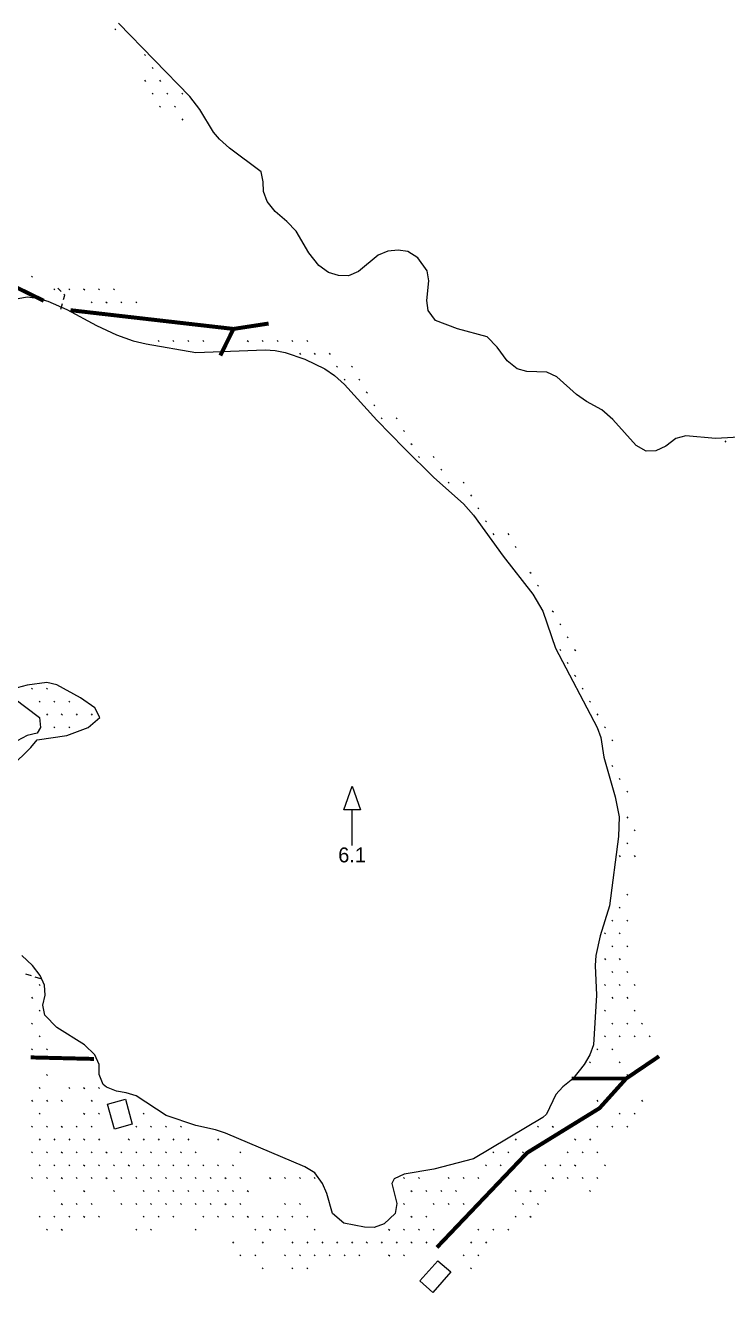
# Model space of a CAD drawing. Header units: millimetres. Extents: x -1 to 1201, y -1 to 901.
# Drawn here: x 151 to 292.6, y 354.5 to 610.1 of the extents above; entities that cross this region are included whole.
import ezdxf
from ezdxf.enums import TextEntityAlignment as Align

# ---------------------------------------------------------------- set-up
doc = ezdxf.new("R2010")
doc.units = ezdxf.units.MM
doc.layers.add('ETCH', color=7, linetype='CONTINUOUS')
doc.layers.add('SCORE', color=5, linetype='CONTINUOUS')

msp = doc.modelspace()

# ---------------------------------------------------------------- linework, layer by layer
at = {"layer": 'ETCH'}
for points in [[(169.069, 609.421), (169.282, 609.209)], [(175.069, 604.225), (175.282, 604.013)], [(176.569, 601.627), (176.782, 601.415)], [(175.069, 599.029), (175.282, 598.817)], [(178.069, 599.029), (178.282, 598.817)], [(176.569, 596.431), (176.782, 596.219)], [(179.569, 596.431), (179.782, 596.219)], [(182.569, 596.431), (182.782, 596.219)], [(178.069, 593.833), (178.282, 593.621)], [(181.069, 593.833), (181.282, 593.621)], [(182.569, 591.235), (182.782, 591.023)], [(152.278, 559.549), (152.49, 559.336)], [(156.778, 556.951), (156.99, 556.738)], [(158.215, 556.45), (157.9, 556.765), (157.584, 557.081)], [(158.734, 554.804), (158.984, 555.681), (158.781, 555.884)], [(159.778, 556.951), (159.99, 556.738)], [(162.778, 556.951), (162.99, 556.738)], [(165.778, 556.951), (165.99, 556.738)], [(168.778, 556.951), (168.99, 556.738)], [(158.184, 552.881), (158.514, 554.034)], [(164.278, 554.353), (164.49, 554.14)], [(167.278, 554.353), (167.49, 554.14)], [(170.278, 554.353), (170.49, 554.14)], [(173.278, 554.353), (173.49, 554.14)], [(177.778, 546.559), (177.99, 546.346)], [(180.778, 546.559), (180.99, 546.346)], [(183.778, 546.559), (183.99, 546.346)], [(186.778, 546.559), (186.99, 546.346)], [(195.778, 546.559), (195.99, 546.346)], [(198.778, 546.559), (198.99, 546.346)], [(201.778, 546.559), (201.99, 546.346)], [(204.778, 546.559), (204.99, 546.346)], [(207.778, 546.559), (207.99, 546.346)], [(206.278, 543.961), (206.49, 543.748)], [(209.278, 543.961), (209.49, 543.748)], [(212.278, 543.961), (212.49, 543.748)], [(213.778, 541.363), (213.99, 541.15)], [(216.778, 541.363), (216.99, 541.15)], [(215.278, 538.765), (215.49, 538.552)], [(218.278, 538.765), (218.49, 538.552)], [(219.778, 536.167), (219.99, 535.954)], [(221.278, 533.569), (221.49, 533.356)], [(222.778, 530.971), (222.99, 530.758)], [(225.778, 530.971), (225.99, 530.758)], [(227.278, 528.373), (227.49, 528.16)], [(228.778, 525.775), (228.99, 525.562)], [(292.069, 526.285), (292.282, 526.073)], [(230.278, 523.177), (230.49, 522.964)], [(233.278, 523.177), (233.49, 522.964)], [(234.778, 520.579), (234.99, 520.366)], [(236.278, 517.981), (236.49, 517.768)], [(239.278, 517.981), (239.49, 517.768)], [(240.778, 515.383), (240.99, 515.17)], [(242.278, 512.785), (242.49, 512.572)], [(243.778, 510.187), (243.99, 509.974)], [(245.278, 507.589), (245.49, 507.376)], [(248.278, 507.589), (248.49, 507.376)], [(249.778, 504.991), (249.99, 504.778)], [(252.778, 499.795), (252.99, 499.582)], [(254.278, 497.197), (254.49, 496.984)], [(257.278, 492.001), (257.49, 491.788)], [(258.778, 489.403), (258.99, 489.19)], [(260.278, 486.805), (260.49, 486.592)], [(258.778, 484.207), (258.99, 483.994)], [(261.778, 484.207), (261.99, 483.994)], [(260.278, 481.609), (260.49, 481.396)], [(261.778, 479.011), (261.99, 478.798)], [(152.278, 476.413), (152.49, 476.2)], [(155.278, 476.413), (155.49, 476.2)], [(263.278, 476.413), (263.49, 476.2)], [(153.778, 473.815), (153.99, 473.602)], [(156.778, 473.815), (156.99, 473.602)], [(159.778, 473.815), (159.99, 473.602)], [(264.778, 473.815), (264.99, 473.602)], [(155.278, 471.217), (155.49, 471.004)], [(158.278, 471.217), (158.49, 471.004)], [(161.278, 471.217), (161.49, 471.004)], [(164.278, 471.217), (164.49, 471.004)], [(266.278, 471.217), (266.49, 471.004)], [(156.778, 468.619), (156.99, 468.406)], [(159.778, 468.619), (159.99, 468.406)], [(267.778, 468.619), (267.99, 468.406)], [(269.278, 466.021), (269.49, 465.808)], [(269.278, 460.825), (269.49, 460.612)], [(270.778, 458.227), (270.99, 458.014)], [(272.278, 455.629), (272.49, 455.416)], [(216.906, 444.681), (216.906, 451.881)], [(272.278, 450.433), (272.49, 450.22)], [(273.778, 447.835), (273.99, 447.622)], [(272.278, 445.237), (272.49, 445.024)], [(270.778, 442.639), (270.99, 442.426)], [(273.778, 442.639), (273.99, 442.426)], [(272.278, 434.845), (272.49, 434.632)], [(270.778, 432.247), (270.99, 432.034)], [(269.278, 429.649), (269.49, 429.436)], [(272.278, 429.649), (272.49, 429.436)], [(267.778, 427.051), (267.99, 426.838)], [(270.778, 427.051), (270.99, 426.838)], [(269.278, 424.453), (269.49, 424.24)], [(272.278, 424.453), (272.49, 424.24)], [(267.778, 421.855), (267.99, 421.642)], [(270.778, 421.855), (270.99, 421.642)], [(269.278, 419.257), (269.49, 419.044)], [(272.278, 419.257), (272.49, 419.044)], [(151.057, 418.796), (152.203, 418.44)], [(152.967, 418.203), (154.099, 417.852)], [(153.778, 416.659), (153.99, 416.446)], [(267.778, 416.659), (267.99, 416.446)], [(270.778, 416.659), (270.99, 416.446)], [(273.778, 416.659), (273.99, 416.446)], [(152.278, 414.061), (152.49, 413.848)], [(269.278, 414.061), (269.49, 413.848)], [(272.278, 414.061), (272.49, 413.848)], [(153.778, 411.463), (153.99, 411.25)], [(267.778, 411.463), (267.99, 411.25)], [(273.778, 411.463), (273.99, 411.25)], [(152.278, 408.865), (152.49, 408.652)], [(269.278, 408.865), (269.49, 408.652)], [(272.278, 408.865), (272.49, 408.652)], [(275.278, 408.865), (275.49, 408.652)], [(153.778, 406.267), (153.99, 406.054)], [(267.778, 406.267), (267.99, 406.054)], [(270.778, 406.267), (270.99, 406.054)], [(273.778, 406.267), (273.99, 406.054)], [(276.778, 406.267), (276.99, 406.054)], [(152.278, 403.669), (152.49, 403.456)], [(155.278, 403.669), (155.49, 403.456)], [(266.278, 403.669), (266.49, 403.456)], [(269.278, 403.669), (269.49, 403.456)], [(264.778, 401.071), (264.99, 400.858)], [(270.778, 401.071), (270.99, 400.858)], [(155.278, 398.473), (155.49, 398.26)], [(272.278, 398.473), (272.49, 398.26)], [(153.778, 395.875), (153.99, 395.662)], [(159.778, 395.875), (159.99, 395.662)], [(162.778, 395.875), (162.99, 395.662)], [(165.778, 395.875), (165.99, 395.662)], [(152.278, 393.277), (152.49, 393.064)], [(155.278, 393.277), (155.49, 393.064)], [(158.278, 393.277), (158.49, 393.064)], [(164.278, 393.277), (164.49, 393.064)], [(266.278, 393.277), (266.49, 393.064)], [(275.278, 393.277), (275.49, 393.064)], [(153.778, 390.679), (153.99, 390.466)], [(162.778, 390.679), (162.99, 390.466)], [(165.778, 390.679), (165.99, 390.466)], [(174.778, 390.679), (174.99, 390.466)], [(270.778, 390.679), (270.99, 390.466)], [(273.778, 390.679), (273.99, 390.466)], [(152.278, 388.081), (152.49, 387.868)], [(155.278, 388.081), (155.49, 387.868)], [(158.278, 388.081), (158.49, 387.868)], [(161.278, 388.081), (161.49, 387.868)], [(164.278, 388.081), (164.49, 387.868)], [(173.278, 388.081), (173.49, 387.868)], [(176.278, 388.081), (176.49, 387.868)], [(179.278, 388.081), (179.49, 387.868)], [(182.278, 388.081), (182.49, 387.868)], [(254.278, 388.081), (254.49, 387.868)], [(257.278, 388.081), (257.49, 387.868)], [(266.278, 388.081), (266.49, 387.868)], [(269.278, 388.081), (269.49, 387.868)], [(272.278, 388.081), (272.49, 387.868)], [(153.778, 385.483), (153.99, 385.27)], [(156.778, 385.483), (156.99, 385.27)], [(159.778, 385.483), (159.99, 385.27)], [(162.778, 385.483), (162.99, 385.27)], [(165.778, 385.483), (165.99, 385.27)], [(171.778, 385.483), (171.99, 385.27)], [(174.778, 385.483), (174.99, 385.27)], [(177.778, 385.483), (177.99, 385.27)], [(180.778, 385.483), (180.99, 385.27)], [(183.778, 385.483), (183.99, 385.27)], [(189.778, 385.483), (189.99, 385.27)], [(249.778, 385.483), (249.99, 385.27)], [(261.778, 385.483), (261.99, 385.27)], [(264.778, 385.483), (264.99, 385.27)], [(152.278, 382.885), (152.49, 382.672)], [(155.278, 382.885), (155.49, 382.672)], [(158.278, 382.885), (158.49, 382.672)], [(161.278, 382.885), (161.49, 382.672)], [(164.278, 382.885), (164.49, 382.672)], [(167.278, 382.885), (167.49, 382.672)], [(170.278, 382.885), (170.49, 382.672)], [(173.278, 382.885), (173.49, 382.672)], [(176.278, 382.885), (176.49, 382.672)], [(179.278, 382.885), (179.49, 382.672)], [(182.278, 382.885), (182.49, 382.672)], [(185.278, 382.885), (185.49, 382.672)], [(194.278, 382.885), (194.49, 382.672)], [(245.278, 382.885), (245.49, 382.672)], [(248.278, 382.885), (248.49, 382.672)], [(251.278, 382.885), (251.49, 382.672)], [(260.278, 382.885), (260.49, 382.672)], [(263.278, 382.885), (263.49, 382.672)], [(266.278, 382.885), (266.49, 382.672)], [(153.778, 380.287), (153.99, 380.074)], [(156.778, 380.287), (156.99, 380.074)], [(159.778, 380.287), (159.99, 380.074)], [(162.778, 380.287), (162.99, 380.074)], [(165.778, 380.287), (165.99, 380.074)], [(168.778, 380.287), (168.99, 380.074)], [(171.778, 380.287), (171.99, 380.074)], [(174.778, 380.287), (174.99, 380.074)], [(177.778, 380.287), (177.99, 380.074)], [(180.778, 380.287), (180.99, 380.074)], [(183.778, 380.287), (183.99, 380.074)], [(186.778, 380.287), (186.99, 380.074)], [(189.778, 380.287), (189.99, 380.074)], [(192.778, 380.287), (192.99, 380.074)], [(243.778, 380.287), (243.99, 380.074)], [(246.778, 380.287), (246.99, 380.074)], [(255.778, 380.287), (255.99, 380.074)], [(258.778, 380.287), (258.99, 380.074)], [(261.778, 380.287), (261.99, 380.074)], [(267.778, 380.287), (267.99, 380.074)], [(152.278, 377.689), (152.49, 377.476)], [(155.278, 377.689), (155.49, 377.476)], [(158.278, 377.689), (158.49, 377.476)], [(161.278, 377.689), (161.49, 377.476)], [(164.278, 377.689), (164.49, 377.476)], [(167.278, 377.689), (167.49, 377.476)], [(170.278, 377.689), (170.49, 377.476)], [(173.278, 377.689), (173.49, 377.476)], [(176.278, 377.689), (176.49, 377.476)], [(179.278, 377.689), (179.49, 377.476)], [(182.278, 377.689), (182.49, 377.476)], [(185.278, 377.689), (185.49, 377.476)], [(188.278, 377.689), (188.49, 377.476)], [(191.278, 377.689), (191.49, 377.476)], [(194.278, 377.689), (194.49, 377.476)], [(200.278, 377.689), (200.49, 377.476)], [(203.278, 377.689), (203.49, 377.476)], [(206.278, 377.689), (206.49, 377.476)], [(209.278, 377.689), (209.49, 377.476)], [(227.278, 377.689), (227.49, 377.476)], [(230.278, 377.689), (230.49, 377.476)], [(236.278, 377.689), (236.49, 377.476)], [(239.278, 377.689), (239.49, 377.476)], [(242.278, 377.689), (242.49, 377.476)], [(257.278, 377.689), (257.49, 377.476)], [(260.278, 377.689), (260.49, 377.476)], [(263.278, 377.689), (263.49, 377.476)], [(266.278, 377.689), (266.49, 377.476)], [(156.778, 375.091), (156.99, 374.878)], [(162.778, 375.091), (162.99, 374.878)], [(168.778, 375.091), (168.99, 374.878)], [(174.778, 375.091), (174.99, 374.878)], [(177.778, 375.091), (177.99, 374.878)], [(180.778, 375.091), (180.99, 374.878)], [(183.778, 375.091), (183.99, 374.878)], [(186.778, 375.091), (186.99, 374.878)], [(189.778, 375.091), (189.99, 374.878)], [(192.778, 375.091), (192.99, 374.878)], [(195.778, 375.091), (195.99, 374.878)], [(228.778, 375.091), (228.99, 374.878)], [(231.778, 375.091), (231.99, 374.878)], [(234.778, 375.091), (234.99, 374.878)], [(237.778, 375.091), (237.99, 374.878)], [(249.778, 375.091), (249.99, 374.878)], [(252.778, 375.091), (252.99, 374.878)], [(255.778, 375.091), (255.99, 374.878)], [(264.778, 375.091), (264.99, 374.878)], [(158.278, 372.493), (158.49, 372.28)], [(161.278, 372.493), (161.49, 372.28)], [(164.278, 372.493), (164.49, 372.28)], [(170.278, 372.493), (170.49, 372.28)], [(173.278, 372.493), (173.49, 372.28)], [(176.278, 372.493), (176.49, 372.28)], [(179.278, 372.493), (179.49, 372.28)], [(182.278, 372.493), (182.49, 372.28)], [(185.278, 372.493), (185.49, 372.28)], [(188.278, 372.493), (188.49, 372.28)], [(191.278, 372.493), (191.49, 372.28)], [(194.278, 372.493), (194.49, 372.28)], [(203.278, 372.493), (203.49, 372.28)], [(206.278, 372.493), (206.49, 372.28)], [(227.278, 372.493), (227.49, 372.28)], [(233.278, 372.493), (233.49, 372.28)], [(236.278, 372.493), (236.49, 372.28)], [(239.278, 372.493), (239.49, 372.28)], [(251.278, 372.493), (251.49, 372.28)], [(254.278, 372.493), (254.49, 372.28)], [(153.778, 369.895), (153.99, 369.682)], [(156.778, 369.895), (156.99, 369.682)], [(159.778, 369.895), (159.99, 369.682)], [(162.778, 369.895), (162.99, 369.682)], [(165.778, 369.895), (165.99, 369.682)], [(174.778, 369.895), (174.99, 369.682)], [(177.778, 369.895), (177.99, 369.682)], [(180.778, 369.895), (180.99, 369.682)], [(186.778, 369.895), (186.99, 369.682)], [(189.778, 369.895), (189.99, 369.682)], [(192.778, 369.895), (192.99, 369.682)], [(195.778, 369.895), (195.99, 369.682)], [(198.778, 369.895), (198.99, 369.682)], [(201.778, 369.895), (201.99, 369.682)], [(204.778, 369.895), (204.99, 369.682)], [(207.778, 369.895), (207.99, 369.682)], [(228.778, 369.895), (228.99, 369.682)], [(231.778, 369.895), (231.99, 369.682)], [(249.778, 369.895), (249.99, 369.682)], [(252.778, 369.895), (252.99, 369.682)], [(155.278, 367.297), (155.49, 367.084)], [(158.278, 367.297), (158.49, 367.084)], [(173.278, 367.297), (173.49, 367.084)], [(176.278, 367.297), (176.49, 367.084)], [(185.278, 367.297), (185.49, 367.084)], [(197.278, 367.297), (197.49, 367.084)], [(200.278, 367.297), (200.49, 367.084)], [(203.278, 367.297), (203.49, 367.084)], [(209.278, 367.297), (209.49, 367.084)], [(224.278, 367.297), (224.49, 367.084)], [(227.278, 367.297), (227.49, 367.084)], [(230.278, 367.297), (230.49, 367.084)], [(233.278, 367.297), (233.49, 367.084)], [(242.278, 367.297), (242.49, 367.084)], [(245.278, 367.297), (245.49, 367.084)], [(248.278, 367.297), (248.49, 367.084)], [(192.778, 364.699), (192.99, 364.486)], [(198.778, 364.699), (198.99, 364.486)], [(204.778, 364.699), (204.99, 364.486)], [(207.778, 364.699), (207.99, 364.486)], [(210.778, 364.699), (210.99, 364.486)], [(213.778, 364.699), (213.99, 364.486)], [(216.778, 364.699), (216.99, 364.486)], [(219.778, 364.699), (219.99, 364.486)], [(222.778, 364.699), (222.99, 364.486)], [(225.778, 364.699), (225.99, 364.486)], [(228.778, 364.699), (228.99, 364.486)], [(231.778, 364.699), (231.99, 364.486)], [(240.778, 364.699), (240.99, 364.486)], [(243.778, 364.699), (243.99, 364.486)], [(194.278, 362.101), (194.49, 361.888)], [(197.278, 362.101), (197.49, 361.888)], [(203.278, 362.101), (203.49, 361.888)], [(206.278, 362.101), (206.49, 361.888)], [(209.278, 362.101), (209.49, 361.888)], [(212.278, 362.101), (212.49, 361.888)], [(215.278, 362.101), (215.49, 361.888)], [(218.278, 362.101), (218.49, 361.888)], [(224.278, 362.101), (224.49, 361.888)], [(227.278, 362.101), (227.49, 361.888)], [(239.278, 362.101), (239.49, 361.888)], [(242.278, 362.101), (242.49, 361.888)], [(198.778, 359.503), (198.99, 359.29)], [(204.778, 359.503), (204.99, 359.29)], [(207.778, 359.503), (207.99, 359.29)], [(240.778, 359.503), (240.99, 359.29)]]:
    msp.add_lwpolyline(points, dxfattribs=at)
at = {"layer": 'ETCH', "const_width": 0.8}
for points in [[(154.732, 554.565), (141.784, 560.881), (137.584, 563.681), (132.334, 567.531)], [(200.075, 549.971), (192.984, 548.881), (160.118, 552.658)], [(190.344, 543.521), (192.984, 548.881)], [(152.088, 401.937), (164.88, 401.625)], [(261.184, 397.681), (272.184, 397.681), (278.798, 402.161)], [(234.017, 363.613), (252.184, 382.681), (266.784, 391.681), (272.184, 397.681)]]:
    msp.add_lwpolyline(points, dxfattribs=at)
at = {"layer": 'ETCH'}
for points in [[(216.906, 456.681), (218.586, 451.881), (215.226, 451.881)], [(171.184, 393.481), (172.584, 388.481), (168.984, 387.481), (167.584, 392.481)], [(233.184, 354.481), (230.584, 356.881), (234.184, 360.881), (236.784, 358.681)]]:
    msp.add_lwpolyline(points, close=True, dxfattribs=at)
at = {"layer": 'SCORE'}
for points in [[(296.175, 527.109), (290.175, 526.801), (284.175, 527.326), (282.175, 526.771), (280.175, 525.251), (278.175, 524.281), (276.175, 524.222), (274.175, 525.335), (269.482, 530.585), (267.273, 532.585), (264.175, 534.268), (262.175, 535.645), (258.175, 539.231), (256.175, 540.133), (252.175, 540.27), (250.175, 540.835), (248.175, 542.425), (246.175, 545.224), (244.175, 547.254), (238.175, 548.878), (233.703, 550.585), (232.273, 552.585), (231.95, 554.585), (232.401, 558.585), (232.028, 560.585), (230.175, 563.249), (228.175, 564.473), (226.175, 564.775), (224.125, 564.585), (222.175, 563.736), (218.175, 560.445), (216.175, 559.568), (214.175, 559.631), (212.175, 560.291), (210.175, 561.668), (208.175, 564.228), (205.607, 568.585), (203.728, 570.585), (201.409, 572.585), (199.781, 574.585), (199.047, 576.585), (198.978, 578.585), (198.597, 580.585), (192.175, 585.322), (190.175, 587.184), (188.972, 588.585), (186.175, 593.147), (184.175, 595.79), (169.831, 610.585)], [(147.384, 554.627), (151.384, 555.329), (153.384, 555.113), (155.561, 554.481), (159.384, 552.789), (165.384, 549.563), (169.384, 547.695), (172.749, 546.481), (175.384, 545.894), (185.384, 544.096), (199.384, 544.692), (201.384, 544.531), (203.384, 544.128), (207.384, 542.769), (211.384, 540.799), (213.384, 539.461), (215.384, 537.701), (221.878, 530.481), (227.384, 524.816), (233.384, 518.912), (239.384, 513.633), (241.384, 511.306), (247.384, 503.061), (253.384, 495.352), (255.384, 491.922), (257.905, 484.481), (266.323, 468.481), (267.042, 466.481), (267.671, 462.481), (269.955, 454.481), (270.751, 450.481), (270.631, 446.481), (268.828, 432.481), (266.905, 426.481), (266.085, 422.481), (265.912, 420.481), (266.223, 414.481), (265.611, 404.481), (264.858, 402.481), (263.678, 400.481), (261.384, 397.608), (259.384, 396.021), (257.957, 394.481), (256.113, 390.481), (255.384, 389.788), (241.384, 381.487), (233.384, 379.39), (227.384, 378.404), (225.384, 377.464), (224.9, 376.481), (225.935, 372.481), (225.562, 370.481), (223.384, 368.382), (221.384, 367.635), (219.384, 367.691), (215.218, 368.481), (212.957, 370.481), (211.825, 374.481), (210.953, 376.481), (209.384, 378.632), (207.384, 379.865), (191.384, 386.625), (189.384, 387.325), (185.384, 388.232), (179.384, 390.222), (173.384, 394.155), (171.384, 394.802), (169.384, 395.129), (167.384, 395.964), (166.711, 396.481), (165.884, 398.481), (165.928, 400.481), (165.028, 402.481), (162.943, 404.481), (157.384, 407.961), (154.945, 410.481), (154.558, 412.481), (155.033, 414.481), (154.902, 416.481), (154.021, 418.481), (152.467, 420.481), (150.324, 422.481)], [(148.102, 460.481), (152.139, 464.481), (153.384, 466.028), (159.384, 466.843), (163.722, 468.481), (166.052, 470.481), (165.05, 472.481), (162.151, 474.481), (157.384, 477.06), (155.384, 477.536), (151.384, 477.049), (149.401, 476.481)], [(148.666, 474.481), (153.907, 470.481), (154.056, 468.481), (153.384, 467.329), (151.384, 466.854), (149.384, 465.76)]]:
    msp.add_lwpolyline(points, dxfattribs=at)

# ---------------------------------------------------------------- texts
msp.add_text('6.1', height=3, dxfattribs=at).set_placement((216.906, 441.281), align=Align.CENTER)

doc.saveas('drawing.dxf')
